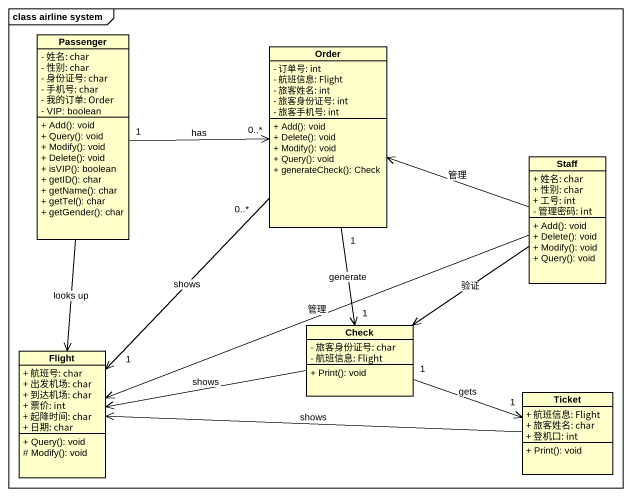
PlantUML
@startuml
mainframe class airline system
hide circle
hide empty members
skinparam classAttributeIconSize 0
class Passenger {
  - 姓名: char
  - 性别: char
  - 身份证号: char
  - 手机号: char
  - 我的订单: Order
  - VIP: boolean
  + Add(): void
  + Query(): void
  + Modify(): void
  + Delete(): void
  + isVIP(): boolean
  + getID(): char
  + getName(): char
  + getTel(): char
  + getGender(): char
}
class Order {
  - 订单号: int
  - 航班信息: Flight
  - 旅客姓名: int
  - 旅客身份证号: int
  - 旅客手机号: int
  + Add(): void
  + Delete(): void
  + Modify(): void
  + Query(): void
  + generateCheck(): Check
}
class Staff {
  + 姓名: char
  + 性别: char
  + 工号: int
  - 管理密码: int
  + Add(): void
  + Delete(): void
  + Modify(): void
  + Query(): void
}
class Check {
  - 旅客身份证号: char
  - 航班信息: Flight
  + Print(): void
}
class Flight {
  + 航班号: char
  + 出发机场: char
  + 到达机场: char
  + 票价: int
  + 起降时间: char
  + 日期: char
  + Query(): void
  # Modify(): void
}
class Ticket {
  + 航班信息: Flight
  + 旅客姓名: char
  + 登机口: int
  + Print(): void
}
Passenger "1" -right-> "0..*" Order : has
Order "1" --> "1" Check : generate
Staff -left-> Order : 管理
Staff --> Check : 验证
Staff -left-> Flight : 管理
Check -left-> Flight : shows
Check "1" -right-> "1" Ticket : gets
Flight <-up- Passenger : looks up
Flight "1" <-up- "0..*" Order : shows
Ticket -left-> Flight : shows
@enduml
